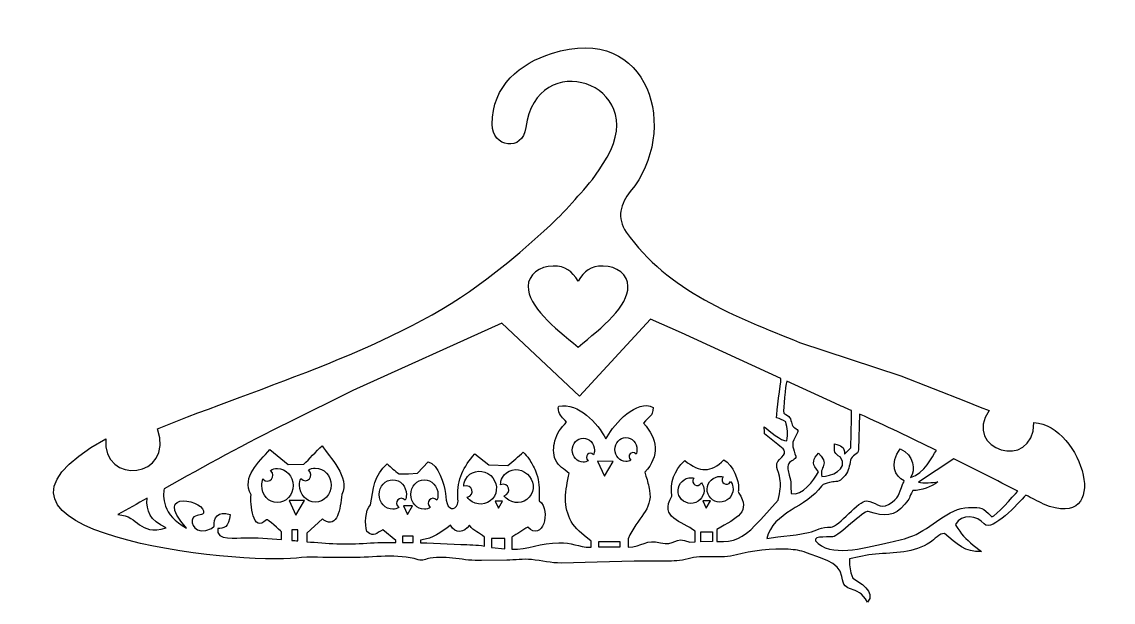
# Model space of a CAD drawing. Header units: millimetres. Extents: x -1234 to 1259, y 230 to 2117.
# Drawn here: x 291 to 767.4, y 567.2 to 820.4 of the extents above; entities that cross this region are included whole.
import ezdxf

# ---------------------------------------------------------------- set-up
doc = ezdxf.new("R2010")
doc.units = ezdxf.units.MM
doc.header["$MEASUREMENT"] = 0
doc.layers.add('layer 1', color=7, linetype='Continuous')

msp = doc.modelspace()

# ---------------------------------------------------------------- linework, layer by layer
at = {"layer": 'layer 1', "color": 242}
for points, knots in [([(410.8039, 586.4816), (416.9345, 587.2327), (423.1542, 586.6362), (429.3305, 586.6868), (429.3305, 586.6868), (429.3305, 586.6868), (434.9754, 586.6868), (434.9754, 586.6868), (434.9754, 586.6868), (444.5976, 586.6868), (454.7444, 588.5486), (464.0425, 585.777), (464.0425, 585.777), (465.8873, 585.2283), (467.3172, 585.9843), (469.1925, 586.4558), (469.1925, 586.4558), (476.6313, 587.6858), (484.1836, 585.1561), (491.5881, 585.3878), (491.5881, 585.3878), (491.5881, 585.3878), (502.6646, 585.5516), (502.6646, 585.5516), (502.6646, 585.5516), (506.2757, 585.634), (509.9102, 586.2061), (513.5019, 585.7978), (513.5019, 585.7978), (517.8322, 585.3065), (522.1371, 584.2293), (526.4915, 584.3209), (526.4915, 584.3209), (526.4915, 584.3209), (542.1926, 584.6492), (542.1926, 584.6492), (542.1926, 584.6492), (542.1926, 584.6492), (558.2196, 585.172), (558.2196, 585.172), (558.2196, 585.172), (558.2196, 585.172), (565.0651, 585.1416), (565.0651, 585.1416), (565.0651, 585.1416), (565.0651, 585.1416), (571.998, 585.1416), (571.998, 585.1416), (571.998, 585.1416), (575.5621, 585.136), (578.3398, 585.2382), (581.7953, 586.0734), (581.7953, 586.0734), (587.899, 588.2511), (596.1755, 585.9365), (602.985, 587.8754), (602.985, 587.8754), (608.7466, 589.5392), (619.2461, 590.7027), (625.5518, 590.3128), (625.5518, 590.3128), (628.5595, 590.0903), (630.6583, 589.8282), (633.4784, 588.7754), (633.4784, 588.7754), (638.6659, 586.6178), (647.9368, 585.1519), (648.9779, 578.4372), (648.9779, 578.4372), (649.5602, 570.2516), (655.6547, 575.564), (660.1393, 567.2479), (660.1393, 567.2479), (664.2082, 571.684), (656.1496, 576.1764), (653.7544, 577.6795), (653.7544, 577.6795), (653.7544, 577.6795), (652.8795, 580.0535), (652.8795, 580.0535), (652.8795, 580.0535), (652.8795, 580.0535), (652.3227, 583.4931), (652.3227, 583.4931), (652.3227, 583.4931), (652.3227, 583.4931), (652.2428, 586.1541), (652.2428, 586.1541), (652.2428, 586.1541), (656.0336, 586.8506), (659.7732, 587.9639), (663.6136, 588.2426), (663.6136, 588.2426), (671.8285, 588.8426), (680.532, 588.5578), (687.5866, 593.4015), (687.5866, 593.4015), (689.1863, 594.501), (691.6993, 597.4778), (693.6896, 597.1248), (693.6896, 597.1248), (699.3288, 592.845), (702.4836, 588.7613), (709.8895, 589.3499), (709.8895, 589.3499), (709.8895, 589.3499), (706.3222, 592.1326), (706.3222, 592.1326), (706.3222, 592.1326), (702.9976, 594.7925), (700.8931, 597.0399), (698.7582, 600.6906), (698.7582, 600.6906), (698.7582, 600.6906), (698.559, 601.0592), (698.559, 601.0592), (698.559, 601.0592), (701.1712, 606.0844), (708.1352, 605.1214), (711.0827, 601.3469), (711.0827, 601.3469), (714.6256, 597.6971), (725.9617, 610.4239), (729.2697, 613.8921), (729.2697, 613.8921), (731.8171, 612.6016), (734.3635, 611.3111), (736.9109, 610.0238), (736.9109, 610.0238), (767.3767, 597.6147), (754.1777, 644.3799), (732.7503, 645.6375), (732.7503, 645.6375), (732.6438, 623.7556), (701.261, 633.9996), (713.2074, 650.8491), (713.2074, 650.8491), (713.2074, 650.8491), (709.298, 652.2393), (709.298, 652.2393), (709.298, 652.2393), (709.298, 652.2393), (702.9566, 654.8458), (702.9566, 654.8458), (702.9566, 654.8458), (702.9566, 654.8458), (674.6355, 665.9895), (674.6355, 665.9895), (674.6355, 665.9895), (674.6355, 665.9895), (630.4287, 680.5561), (630.4287, 680.5561), (630.4287, 680.5561), (602.4027, 691.8951), (573.0434, 702.7307), (554.8285, 728.6486), (554.8285, 728.6486), (550.5413, 734.7502), (552.2736, 741.1889), (556.5987, 746.3962), (556.5987, 746.3962), (578.2532, 772.4649), (565.5338, 820.3759), (522.1371, 806.5982), (522.1371, 806.5982), (508.8221, 802.3722), (496.2308, 792.5693), (496.2308, 775.7541), (496.2308, 775.7541), (496.2308, 765.4588), (509.664, 763.5803), (510.9973, 774.2772), (510.9973, 774.2772), (515.3949, 809.5556), (565.133, 793.9478), (546.5226, 761.3354), (546.5226, 761.3354), (546.5226, 761.3354), (542.9606, 755.7768), (542.9606, 755.7768), (542.9606, 755.7768), (542.9606, 755.7768), (540.0948, 751.6071), (540.0948, 751.6071), (540.0948, 751.6071), (533.2472, 743.6447), (526.7805, 736.0807), (518.8143, 729.1099), (518.8143, 729.1099), (518.8143, 729.1099), (508.3905, 719.816), (508.3905, 719.816), (508.3905, 719.816), (508.3905, 719.816), (503.0923, 715.3859), (503.0923, 715.3859), (503.0923, 715.3859), (503.0923, 715.3859), (493.8858, 708.2641), (493.8858, 708.2641), (493.8858, 708.2641), (454.9803, 678.1743), (395.5909, 661.4536), (350.2192, 642.8591), (350.2192, 642.8591), (357.6888, 620.9704), (325.9501, 618.018), (327.6354, 638.5153), (327.6354, 638.5153), (251.7992, 596.5535), (387.3056, 583.6109), (410.8039, 586.4816)], [0, 0, 0, 0, 0.01851852, 0.01851852, 0.01851852, 0.01851852, 0.03703704, 0.03703704, 0.03703704, 0.03703704, 0.05555556, 0.05555556, 0.05555556, 0.05555556, 0.07407407, 0.07407407, 0.07407407, 0.07407407, 0.09259259, 0.09259259, 0.09259259, 0.09259259, 0.11111111, 0.11111111, 0.11111111, 0.11111111, 0.12962963, 0.12962963, 0.12962963, 0.12962963, 0.14814815, 0.14814815, 0.14814815, 0.14814815, 0.16666667, 0.16666667, 0.16666667, 0.16666667, 0.18518519, 0.18518519, 0.18518519, 0.18518519, 0.2037037, 0.2037037, 0.2037037, 0.2037037, 0.22222222, 0.22222222, 0.22222222, 0.22222222, 0.24074074, 0.24074074, 0.24074074, 0.24074074, 0.25925926, 0.25925926, 0.25925926, 0.25925926, 0.27777778, 0.27777778, 0.27777778, 0.27777778, 0.2962963, 0.2962963, 0.2962963, 0.2962963, 0.31481481, 0.31481481, 0.31481481, 0.31481481, 0.33333333, 0.33333333, 0.33333333, 0.33333333, 0.35185185, 0.35185185, 0.35185185, 0.35185185, 0.37037037, 0.37037037, 0.37037037, 0.37037037, 0.38888889, 0.38888889, 0.38888889, 0.38888889, 0.40740741, 0.40740741, 0.40740741, 0.40740741, 0.42592593, 0.42592593, 0.42592593, 0.42592593, 0.44444444, 0.44444444, 0.44444444, 0.44444444, 0.46296296, 0.46296296, 0.46296296, 0.46296296, 0.48148148, 0.48148148, 0.48148148, 0.48148148, 0.5, 0.5, 0.5, 0.5, 0.51851852, 0.51851852, 0.51851852, 0.51851852, 0.53703704, 0.53703704, 0.53703704, 0.53703704, 0.55555556, 0.55555556, 0.55555556, 0.55555556, 0.57407407, 0.57407407, 0.57407407, 0.57407407, 0.59259259, 0.59259259, 0.59259259, 0.59259259, 0.61111111, 0.61111111, 0.61111111, 0.61111111, 0.62962963, 0.62962963, 0.62962963, 0.62962963, 0.64814815, 0.64814815, 0.64814815, 0.64814815, 0.66666667, 0.66666667, 0.66666667, 0.66666667, 0.68518519, 0.68518519, 0.68518519, 0.68518519, 0.7037037, 0.7037037, 0.7037037, 0.7037037, 0.72222222, 0.72222222, 0.72222222, 0.72222222, 0.74074074, 0.74074074, 0.74074074, 0.74074074, 0.75925926, 0.75925926, 0.75925926, 0.75925926, 0.77777778, 0.77777778, 0.77777778, 0.77777778, 0.7962963, 0.7962963, 0.7962963, 0.7962963, 0.81481481, 0.81481481, 0.81481481, 0.81481481, 0.83333333, 0.83333333, 0.83333333, 0.83333333, 0.85185185, 0.85185185, 0.85185185, 0.85185185, 0.87037037, 0.87037037, 0.87037037, 0.87037037, 0.88888889, 0.88888889, 0.88888889, 0.88888889, 0.90740741, 0.90740741, 0.90740741, 0.90740741, 0.92592593, 0.92592593, 0.92592593, 0.92592593, 0.94444444, 0.94444444, 0.94444444, 0.94444444, 0.96296296, 0.96296296, 0.96296296, 0.96296296, 1, 1, 1, 1]), ([(533.7835, 707.2439), (536.5099, 711.6591), (539.2345, 713.8669), (544.682, 713.8669), (544.682, 713.8669), (550.6976, 713.8669), (555.5798, 709.9116), (555.5798, 705.0354), (555.5798, 705.0354), (555.5798, 696.2035), (544.682, 687.3716), (533.7835, 678.5401), (533.7835, 678.5401), (522.8864, 687.3716), (511.9896, 696.2035), (511.9896, 705.0354), (511.9896, 705.0354), (511.9896, 709.9116), (516.8718, 713.8669), (522.8864, 713.8669), (522.8864, 713.8669), (528.3356, 713.8669), (531.0588, 711.6591), (533.7835, 707.2439)], [0, 0, 0, 0, 0.14285714, 0.14285714, 0.14285714, 0.14285714, 0.28571429, 0.28571429, 0.28571429, 0.28571429, 0.42857143, 0.42857143, 0.42857143, 0.42857143, 0.57142857, 0.57142857, 0.57142857, 0.57142857, 0.71428571, 0.71428571, 0.71428571, 0.71428571, 1, 1, 1, 1]), ([(414.0443, 627.4127), (414.0443, 627.4127), (407.1602, 627.3303), (407.1602, 627.3303), (407.1602, 627.3303), (407.1602, 627.3303), (399.2205, 633.8971), (399.2205, 633.8971), (399.2205, 633.8971), (394.4175, 627.9674), (386.8341, 622.3105), (391.013, 614.0322), (391.013, 614.0322), (390.7013, 610.6163), (391.7438, 596.7335), (397.7075, 603.1991), (397.7075, 603.1991), (398.5048, 603.5278), (403.5434, 598.6597), (404.3096, 597.9434), (404.3096, 597.9434), (404.3096, 597.9434), (404.3096, 594.5936), (404.3096, 594.5936), (404.3096, 594.5936), (398.9106, 595.0397), (393.4889, 595.3825), (388.023, 595.3733), (388.023, 595.3733), (385.0009, 595.3135), (375.5223, 593.8373), (376.5129, 599.3421), (376.5129, 599.3421), (378.8392, 599.2781), (381.5687, 599.8009), (381.9232, 605.5038), (381.9232, 605.5038), (376.4471, 607.3077), (374.5679, 603.7503), (374.8877, 600.3779), (374.8877, 600.3779), (374.8877, 600.3779), (373.7889, 599.3396), (373.7889, 599.3396), (373.7889, 599.3396), (366.5298, 596.0897), (364.338, 601.9677), (365.5698, 603.8302), (365.5698, 603.8302), (366.7998, 605.6928), (369.6931, 604.894), (370.2004, 606.0288), (370.2004, 606.0288), (372.5547, 611.2984), (346.8146, 617.2719), (362.8625, 599.5632), (362.8625, 599.5632), (352.0792, 605.1678), (352.6017, 613.6618), (353.0312, 616.7165), (353.0312, 616.7165), (370.8754, 626.6702), (388.7514, 636.4908), (407.1149, 645.5392), (407.1149, 645.5392), (407.1149, 645.5392), (435.5156, 659.5356), (435.5156, 659.5356), (435.5156, 659.5356), (435.5156, 659.5356), (500.4685, 688.9334), (500.4685, 688.9334), (500.4685, 688.9334), (500.4685, 688.9334), (534.3622, 657.1031), (534.3622, 657.1031), (534.3622, 657.1031), (534.3622, 657.1031), (565.4581, 690.6315), (565.4581, 690.6315), (565.4581, 690.6315), (565.4581, 690.6315), (579.0077, 684.7259), (579.0077, 684.7259), (579.0077, 684.7259), (579.0077, 684.7259), (622.3641, 664.7924), (622.3641, 664.7924), (622.3641, 664.7924), (622.3641, 664.7924), (622.3616, 664.7949), (622.3616, 664.7949), (622.3616, 664.7949), (622.2071, 662.1905), (620.3771, 650.3895), (620.4772, 647.6967), (620.4772, 647.6967), (621.9693, 647.1944), (623.0883, 646.702), (624.4361, 645.8813), (624.4361, 645.8813), (625.0997, 643.1549), (625.497, 640.4815), (624.9695, 637.6653), (624.9695, 637.6653), (622.2163, 637.372), (617.3885, 642.0678), (615.0322, 643.7262), (615.0322, 643.7262), (615.0976, 642.7162), (615.1638, 641.7062), (615.2303, 640.6948), (615.2303, 640.6948), (615.2303, 640.6948), (620.9562, 636.0277), (620.9562, 636.0277), (620.9562, 636.0277), (623.4194, 634.0743), (625.209, 633.0671), (622.7437, 630.4582), (622.7437, 630.4582), (619.3077, 627.4725), (620.5695, 626.7154), (621.6474, 622.2415), (621.6474, 622.2415), (622.4197, 619.0916), (622.3188, 617.7357), (621.7263, 614.5264), (621.7263, 614.5264), (621.7263, 614.5264), (621.1939, 611.7462), (621.1939, 611.7462), (621.1939, 611.7462), (621.1939, 611.7462), (617.4172, 607.4874), (617.4172, 607.4874), (617.4172, 607.4874), (617.4172, 607.4874), (613.4979, 603.3017), (613.4979, 603.3017), (613.4979, 603.3017), (613.4979, 603.3017), (611.0153, 600.6503), (611.0153, 600.6503), (611.0153, 600.6503), (605.9332, 595.4823), (601.6634, 593.2805), (594.711, 593.6778), (594.711, 593.6778), (594.711, 593.6778), (594.3816, 593.6728), (594.3816, 593.6728), (594.3816, 593.6728), (594.3816, 593.6728), (594.3816, 598.9707), (594.3816, 598.9707), (594.3816, 598.9707), (603.51, 604.0471), (609.1998, 606.8566), (604.0335, 614.854), (604.0335, 614.854), (603.4774, 615.7186), (603.8411, 614.8681), (603.8754, 617.3165), (603.8754, 617.3165), (603.9083, 619.7655), (601.6786, 627.2549), (597.419, 629.3007), (597.419, 629.3007), (591.6991, 623.659), (587.1689, 623.7177), (580.3654, 628.9713), (580.3654, 628.9713), (575.5023, 624.3612), (574.0021, 619.7931), (574.7195, 613.4248), (574.7195, 613.4248), (569.0081, 603.8656), (579.1581, 602.7304), (584.9349, 598.1928), (584.9349, 598.1928), (584.9349, 598.1928), (584.9349, 593.4963), (584.9349, 593.4963), (584.9349, 593.4963), (584.9349, 593.4963), (582.5103, 593.4432), (582.5103, 593.4432), (582.5103, 593.4432), (575.7503, 596.4049), (576.0921, 591.3554), (569.7658, 593.1853), (569.7658, 593.1853), (563.6586, 594.9523), (561.7741, 591.2832), (555.5897, 591.2177), (555.5897, 591.2177), (555.5897, 591.2177), (555.6209, 594.8784), (555.6209, 594.8784), (555.6209, 594.8784), (559.5914, 604.2898), (566.5328, 607.3253), (564.9837, 616.0033), (564.9837, 616.0033), (564.5433, 618.1365), (564.0686, 620.1504), (563.4286, 622.228), (563.4286, 622.228), (563.4286, 622.228), (562.9917, 623.8833), (562.9917, 623.8833), (562.9917, 623.8833), (569.4531, 631.0911), (568.5029, 638.4541), (562.3539, 645.3888), (562.3539, 645.3888), (564.7602, 648.3873), (566.4051, 647.9193), (566.5799, 652.2008), (566.5799, 652.2008), (559.5957, 656.0068), (549.5363, 645.0022), (546.495, 639.3969), (546.495, 639.3969), (546.495, 639.3969), (545.9725, 638.4945), (545.9725, 638.4945), (545.9725, 638.4945), (542.0893, 645.3535), (534.1673, 654.3265), (525.3768, 652.7756), (525.3768, 652.7756), (525.0231, 652.5284), (525.2229, 651.1784), (525.2229, 651.1784), (525.2229, 651.1784), (525.6329, 648.5546), (526.9967, 647.6143), (528.7608, 645.7737), (528.7608, 645.7737), (526.2361, 643.1029), (524.5207, 640.9545), (523.6721, 637.6653), (523.6721, 637.6653), (522.9645, 635.0457), (522.8386, 631.8824), (523.9031, 629.346), (523.9031, 629.346), (525.3842, 626.2481), (527.5839, 625.6425), (529.8387, 623.3908), (529.8387, 623.3908), (529.5002, 621.8778), (529.0902, 619.5943), (528.8836, 618.0558), (528.8836, 618.0558), (527.4484, 610.6591), (528.6459, 603.2992), (534.2228, 598.1921), (534.2228, 598.1921), (534.2228, 598.1921), (536.4533, 596.3048), (536.4533, 596.3048), (536.4533, 596.3048), (536.4533, 596.3048), (539.4553, 593.8936), (539.4553, 593.8936), (539.4553, 593.8936), (539.4553, 593.8936), (539.4308, 591.1926), (539.4308, 591.1926), (539.4308, 591.1926), (539.4308, 591.1926), (539.1754, 591.1909), (539.1754, 591.1909), (539.1754, 591.1909), (533.9749, 591.1909), (530.963, 593.4602), (525.3768, 593.1853), (525.3768, 593.1853), (517.6776, 593.0905), (511.5527, 590.1674), (504.8094, 590.2902), (504.8094, 590.2902), (504.8094, 590.2902), (504.8094, 595.5976), (504.8094, 595.5976), (504.8094, 595.5976), (507.1545, 597.0721), (509.5002, 598.5447), (511.8453, 600.0192), (511.8453, 600.0192), (518.1319, 593.1889), (522.3497, 607.0413), (516.8693, 611.431), (516.8693, 611.431), (516.8693, 612.4569), (516.8693, 613.4835), (516.8693, 614.5094), (516.8693, 614.5094), (516.8693, 618.1156), (516.5389, 621.108), (515.1964, 624.525), (515.1964, 624.525), (514.3598, 626.4063), (513.5617, 627.9228), (512.4063, 629.6131), (512.4063, 629.6131), (511.604, 630.7171), (510.7578, 631.7108), (509.8557, 632.7311), (509.8557, 632.7311), (507.6578, 630.6733), (505.5555, 628.7704), (503.162, 626.9054), (503.162, 626.9054), (503.162, 626.9054), (494.7938, 627.1506), (494.7938, 627.1506), (494.7938, 627.1506), (494.7938, 627.1506), (488.6583, 631.9111), (488.6583, 631.9111), (488.6583, 631.9111), (483.7864, 626.2524), (480.9245, 620.8678), (481.3263, 613.1149), (481.3263, 613.1149), (481.3851, 611.9571), (481.4498, 610.7044), (481.1565, 609.9785), (481.1565, 609.9785), (480.0348, 607.2093), (476.8255, 607.2075), (476.2577, 611.7714), (476.2577, 611.7714), (476.2577, 611.7714), (475.9071, 614.5936), (475.9071, 614.5936), (475.9071, 614.5936), (475.4646, 618.6944), (472.8128, 627.228), (468.4156, 628.463), (468.4156, 628.463), (468.4156, 628.463), (463.7114, 623.4563), (463.7114, 623.4563), (463.7114, 623.4563), (463.7114, 623.4563), (459.7291, 623.2111), (459.7291, 623.2111), (459.7291, 623.2111), (459.7291, 623.2111), (455.6645, 623.2111), (455.6645, 623.2111), (455.6645, 623.2111), (453.7906, 624.5812), (452.1358, 625.9927), (450.4207, 627.5733), (450.4207, 627.5733), (444.6591, 622.7541), (444.4752, 616.483), (443.1528, 609.6686), (443.1528, 609.6686), (440.8322, 607.3968), (440.5665, 601.0416), (441.6377, 598.0944), (441.6377, 598.0944), (444.974, 595.0875), (445.575, 597.6483), (448.5717, 598.7524), (448.5717, 598.7524), (448.5717, 598.7524), (454.2739, 594.155), (454.2739, 594.155), (454.2739, 594.155), (454.2739, 594.155), (454.2739, 593.3222), (454.2739, 593.3222), (454.2739, 593.3222), (450.0337, 593.3551), (445.7975, 593.2939), (441.5673, 592.9685), (441.5673, 592.9685), (432.7683, 592.2925), (424.0616, 592.8638), (415.3433, 593.6205), (415.3433, 593.6205), (415.3433, 593.6205), (415.3433, 597.2719), (415.3433, 597.2719), (415.3433, 597.2719), (415.3433, 597.2719), (422.1754, 603.5571), (422.1754, 603.5571), (422.1754, 603.5571), (422.1754, 603.5571), (422.8493, 603.0244), (422.8493, 603.0244), (422.8493, 603.0244), (428.716, 599.2926), (430.0461, 607.8369), (430.6199, 614.2247), (430.6199, 614.2247), (434.5325, 621.834), (425.0235, 630.5473), (422.0933, 635.4557), (422.0933, 635.4557), (419.4023, 633.1124), (416.3441, 629.4174), (414.0443, 627.4127)], [0, 0, 0, 0, 0.00961538, 0.00961538, 0.00961538, 0.00961538, 0.01923077, 0.01923077, 0.01923077, 0.01923077, 0.02884615, 0.02884615, 0.02884615, 0.02884615, 0.03846154, 0.03846154, 0.03846154, 0.03846154, 0.04807692, 0.04807692, 0.04807692, 0.04807692, 0.05769231, 0.05769231, 0.05769231, 0.05769231, 0.06730769, 0.06730769, 0.06730769, 0.06730769, 0.07692308, 0.07692308, 0.07692308, 0.07692308, 0.08653846, 0.08653846, 0.08653846, 0.08653846, 0.09615385, 0.09615385, 0.09615385, 0.09615385, 0.10576923, 0.10576923, 0.10576923, 0.10576923, 0.11538462, 0.11538462, 0.11538462, 0.11538462, 0.125, 0.125, 0.125, 0.125, 0.13461538, 0.13461538, 0.13461538, 0.13461538, 0.14423077, 0.14423077, 0.14423077, 0.14423077, 0.15384615, 0.15384615, 0.15384615, 0.15384615, 0.16346154, 0.16346154, 0.16346154, 0.16346154, 0.17307692, 0.17307692, 0.17307692, 0.17307692, 0.18269231, 0.18269231, 0.18269231, 0.18269231, 0.19230769, 0.19230769, 0.19230769, 0.19230769, 0.20192308, 0.20192308, 0.20192308, 0.20192308, 0.21153846, 0.21153846, 0.21153846, 0.21153846, 0.22115385, 0.22115385, 0.22115385, 0.22115385, 0.23076923, 0.23076923, 0.23076923, 0.23076923, 0.24038462, 0.24038462, 0.24038462, 0.24038462, 0.25, 0.25, 0.25, 0.25, 0.25961538, 0.25961538, 0.25961538, 0.25961538, 0.26923077, 0.26923077, 0.26923077, 0.26923077, 0.27884615, 0.27884615, 0.27884615, 0.27884615, 0.28846154, 0.28846154, 0.28846154, 0.28846154, 0.29807692, 0.29807692, 0.29807692, 0.29807692, 0.30769231, 0.30769231, 0.30769231, 0.30769231, 0.31730769, 0.31730769, 0.31730769, 0.31730769, 0.32692308, 0.32692308, 0.32692308, 0.32692308, 0.33653846, 0.33653846, 0.33653846, 0.33653846, 0.34615385, 0.34615385, 0.34615385, 0.34615385, 0.35576923, 0.35576923, 0.35576923, 0.35576923, 0.36538462, 0.36538462, 0.36538462, 0.36538462, 0.375, 0.375, 0.375, 0.375, 0.38461538, 0.38461538, 0.38461538, 0.38461538, 0.39423077, 0.39423077, 0.39423077, 0.39423077, 0.40384615, 0.40384615, 0.40384615, 0.40384615, 0.41346154, 0.41346154, 0.41346154, 0.41346154, 0.42307692, 0.42307692, 0.42307692, 0.42307692, 0.43269231, 0.43269231, 0.43269231, 0.43269231, 0.44230769, 0.44230769, 0.44230769, 0.44230769, 0.45192308, 0.45192308, 0.45192308, 0.45192308, 0.46153846, 0.46153846, 0.46153846, 0.46153846, 0.47115385, 0.47115385, 0.47115385, 0.47115385, 0.48076923, 0.48076923, 0.48076923, 0.48076923, 0.49038462, 0.49038462, 0.49038462, 0.49038462, 0.5, 0.5, 0.5, 0.5, 0.50961538, 0.50961538, 0.50961538, 0.50961538, 0.51923077, 0.51923077, 0.51923077, 0.51923077, 0.52884615, 0.52884615, 0.52884615, 0.52884615, 0.53846154, 0.53846154, 0.53846154, 0.53846154, 0.54807692, 0.54807692, 0.54807692, 0.54807692, 0.55769231, 0.55769231, 0.55769231, 0.55769231, 0.56730769, 0.56730769, 0.56730769, 0.56730769, 0.57692308, 0.57692308, 0.57692308, 0.57692308, 0.58653846, 0.58653846, 0.58653846, 0.58653846, 0.59615385, 0.59615385, 0.59615385, 0.59615385, 0.60576923, 0.60576923, 0.60576923, 0.60576923, 0.61538462, 0.61538462, 0.61538462, 0.61538462, 0.625, 0.625, 0.625, 0.625, 0.63461538, 0.63461538, 0.63461538, 0.63461538, 0.64423077, 0.64423077, 0.64423077, 0.64423077, 0.65384615, 0.65384615, 0.65384615, 0.65384615, 0.66346154, 0.66346154, 0.66346154, 0.66346154, 0.67307692, 0.67307692, 0.67307692, 0.67307692, 0.68269231, 0.68269231, 0.68269231, 0.68269231, 0.69230769, 0.69230769, 0.69230769, 0.69230769, 0.70192308, 0.70192308, 0.70192308, 0.70192308, 0.71153846, 0.71153846, 0.71153846, 0.71153846, 0.72115385, 0.72115385, 0.72115385, 0.72115385, 0.73076923, 0.73076923, 0.73076923, 0.73076923, 0.74038462, 0.74038462, 0.74038462, 0.74038462, 0.75, 0.75, 0.75, 0.75, 0.75961538, 0.75961538, 0.75961538, 0.75961538, 0.76923077, 0.76923077, 0.76923077, 0.76923077, 0.77884615, 0.77884615, 0.77884615, 0.77884615, 0.78846154, 0.78846154, 0.78846154, 0.78846154, 0.79807692, 0.79807692, 0.79807692, 0.79807692, 0.80769231, 0.80769231, 0.80769231, 0.80769231, 0.81730769, 0.81730769, 0.81730769, 0.81730769, 0.82692308, 0.82692308, 0.82692308, 0.82692308, 0.83653846, 0.83653846, 0.83653846, 0.83653846, 0.84615385, 0.84615385, 0.84615385, 0.84615385, 0.85576923, 0.85576923, 0.85576923, 0.85576923, 0.86538462, 0.86538462, 0.86538462, 0.86538462, 0.875, 0.875, 0.875, 0.875, 0.88461538, 0.88461538, 0.88461538, 0.88461538, 0.89423077, 0.89423077, 0.89423077, 0.89423077, 0.90384615, 0.90384615, 0.90384615, 0.90384615, 0.91346154, 0.91346154, 0.91346154, 0.91346154, 0.92307692, 0.92307692, 0.92307692, 0.92307692, 0.93269231, 0.93269231, 0.93269231, 0.93269231, 0.94230769, 0.94230769, 0.94230769, 0.94230769, 0.95192308, 0.95192308, 0.95192308, 0.95192308, 0.96153846, 0.96153846, 0.96153846, 0.96153846, 0.97115385, 0.97115385, 0.97115385, 0.97115385, 0.98076923, 0.98076923, 0.98076923, 0.98076923, 1, 1, 1, 1]), ([(653.1746, 650.8045), (653.1746, 650.8045), (653.1024, 647.4212), (653.1024, 647.4212), (653.1024, 647.4212), (653.1024, 647.4212), (652.7999, 634.5122), (652.7999, 634.5122), (652.7999, 634.5122), (652.7999, 634.5122), (651.5674, 633.2023), (651.5674, 633.2023), (651.5674, 633.2023), (651.5674, 633.2023), (650.0955, 631.7699), (650.0955, 631.7699), (650.0955, 631.7699), (650.1499, 635.1455), (648.4519, 635.6397), (645.7626, 636.2729), (645.7626, 636.2729), (645.6441, 632.7619), (645.5048, 632.2394), (648.3076, 630.4582), (648.3076, 630.4582), (652.0687, 625.0627), (643.9808, 621.9231), (640.1577, 622.1053), (640.1577, 622.1053), (639.9621, 622.99), (640.0201, 623.573), (640.1174, 624.4804), (640.1174, 624.4804), (640.5384, 626.4374), (641.618, 627.3186), (640.9123, 629.3534), (640.9123, 629.3534), (640.9123, 629.3534), (639.9596, 630.8682), (639.9596, 630.8682), (639.9596, 630.8682), (639.9596, 630.8682), (638.7657, 632.2606), (638.7657, 632.2606), (638.7657, 632.2606), (636.4712, 629.7609), (635.7, 627.8984), (637.8374, 625.3107), (637.8374, 625.3107), (637.8374, 625.3107), (638.7473, 624.1083), (638.7473, 624.1083), (638.7473, 624.1083), (636.635, 620.3588), (631.8119, 613.4039), (626.7482, 614.6088), (626.7482, 614.6088), (626.7068, 617.4771), (626.8607, 619.8632), (625.9509, 622.5691), (625.9509, 622.5691), (625.5097, 624.6729), (624.8974, 625.7599), (625.8044, 627.6748), (625.8044, 627.6748), (626.4355, 629.0007), (629.1778, 629.4475), (628.788, 630.8682), (628.788, 630.8682), (627.9245, 634.0096), (626.5222, 636.0479), (628.5007, 639.2321), (628.5007, 639.2321), (628.5007, 639.2321), (629.6165, 641.2014), (629.6165, 641.2014), (629.6165, 641.2014), (630.4743, 642.7187), (627.7992, 642.9699), (627.3043, 644.6495), (627.3043, 644.6495), (626.3793, 647.7916), (626.4012, 648.0696), (623.5789, 649.7443), (623.5789, 649.7443), (623.2135, 651.5035), (624.3646, 661.5283), (624.8719, 663.6395), (624.8719, 663.6395), (624.8719, 663.6395), (645.8904, 653.977), (645.8904, 653.977), (645.8904, 653.977), (648.3242, 652.9316), (650.7524, 651.8757), (653.1746, 650.8045)], [0, 0, 0, 0, 0.04, 0.04, 0.04, 0.04, 0.08, 0.08, 0.08, 0.08, 0.12, 0.12, 0.12, 0.12, 0.16, 0.16, 0.16, 0.16, 0.2, 0.2, 0.2, 0.2, 0.24, 0.24, 0.24, 0.24, 0.28, 0.28, 0.28, 0.28, 0.32, 0.32, 0.32, 0.32, 0.36, 0.36, 0.36, 0.36, 0.4, 0.4, 0.4, 0.4, 0.44, 0.44, 0.44, 0.44, 0.48, 0.48, 0.48, 0.48, 0.52, 0.52, 0.52, 0.52, 0.56, 0.56, 0.56, 0.56, 0.6, 0.6, 0.6, 0.6, 0.64, 0.64, 0.64, 0.64, 0.68, 0.68, 0.68, 0.68, 0.72, 0.72, 0.72, 0.72, 0.76, 0.76, 0.76, 0.76, 0.8, 0.8, 0.8, 0.8, 0.84, 0.84, 0.84, 0.84, 0.88, 0.88, 0.88, 0.88, 0.92, 0.92, 0.92, 0.92, 1, 1, 1, 1]), ([(690.2348, 633.4595), (688.1236, 630.6011), (685.209, 623.4262), (678.8994, 621.5729), (678.8994, 621.5729), (681.3081, 624.7889), (680.383, 631.5495), (674.4558, 634.1426), (674.4558, 634.1426), (669.6157, 627.7647), (672.0489, 621.8064), (676.1882, 620.1763), (676.1882, 620.1763), (676.0293, 619.8211), (675.8705, 619.4656), (675.711, 619.1093), (675.711, 619.1093), (675.711, 619.1093), (675.6162, 618.9413), (675.6162, 618.9413), (675.6162, 618.9413), (673.5131, 613.8617), (674.1222, 612.8517), (669.3586, 609.8703), (669.3586, 609.8703), (665.4241, 607.7194), (663.6277, 611.1144), (659.7169, 611.431), (659.7169, 611.431), (656.3159, 611.7066), (647.6453, 600.1883), (644.2008, 599.9983), (644.2008, 599.9983), (639.6731, 600.2219), (638.1753, 598.3297), (634.3179, 597.6179), (634.3179, 597.6179), (634.3179, 597.6179), (628.9787, 596.6327), (628.9787, 596.6327), (628.9787, 596.6327), (628.9787, 596.6327), (620.93, 595.8109), (620.93, 595.8109), (620.93, 595.8109), (620.93, 595.8109), (616.1479, 594.9909), (616.1479, 594.9909), (616.1479, 594.9909), (619.0017, 606.7572), (633.6391, 608.5175), (640.1174, 617.8482), (640.1174, 617.8482), (640.8872, 618.9565), (642.2297, 618.9944), (643.4958, 619.4033), (643.4958, 619.4033), (645.3643, 620.0057), (647.4925, 619.3966), (648.8241, 620.8781), (648.8241, 620.8781), (648.8241, 620.8781), (650.3349, 622.5567), (650.3349, 622.5567), (650.3349, 622.5567), (652.0351, 624.7033), (652.1939, 626.5205), (652.72, 629.2299), (652.72, 629.2299), (653.0988, 631.3723), (656.2024, 631.5011), (656.2586, 633.7754), (656.2586, 633.7754), (656.2586, 633.7754), (656.641, 649.2635), (656.641, 649.2635), (656.641, 649.2635), (667.9386, 644.2091), (679.118, 638.9002), (690.2348, 633.4595)], [0, 0, 0, 0, 0.04761905, 0.04761905, 0.04761905, 0.04761905, 0.0952381, 0.0952381, 0.0952381, 0.0952381, 0.14285714, 0.14285714, 0.14285714, 0.14285714, 0.19047619, 0.19047619, 0.19047619, 0.19047619, 0.23809524, 0.23809524, 0.23809524, 0.23809524, 0.28571429, 0.28571429, 0.28571429, 0.28571429, 0.33333333, 0.33333333, 0.33333333, 0.33333333, 0.38095238, 0.38095238, 0.38095238, 0.38095238, 0.42857143, 0.42857143, 0.42857143, 0.42857143, 0.47619048, 0.47619048, 0.47619048, 0.47619048, 0.52380952, 0.52380952, 0.52380952, 0.52380952, 0.57142857, 0.57142857, 0.57142857, 0.57142857, 0.61904762, 0.61904762, 0.61904762, 0.61904762, 0.66666667, 0.66666667, 0.66666667, 0.66666667, 0.71428571, 0.71428571, 0.71428571, 0.71428571, 0.76190476, 0.76190476, 0.76190476, 0.76190476, 0.80952381, 0.80952381, 0.80952381, 0.80952381, 0.85714286, 0.85714286, 0.85714286, 0.85714286, 0.9047619, 0.9047619, 0.9047619, 0.9047619, 1, 1, 1, 1]), ([(540.5208, 631.5598), (540.7726, 632.1201), (540.9173, 632.8284), (540.9173, 633.5744), (540.9173, 633.5744), (540.9173, 636.4629), (538.747, 638.8054), (536.0712, 638.8054), (536.0712, 638.8054), (533.3961, 638.8054), (531.2276, 636.4629), (531.2276, 633.5744), (531.2276, 633.5744), (531.2276, 630.6835), (533.3961, 628.341), (536.0712, 628.341), (536.0712, 628.341), (536.8559, 628.341), (537.6118, 628.5284), (538.1959, 628.9484), (538.1959, 628.9484), (536.1738, 630.6432), (538.6632, 633.5334), (540.5208, 631.5598)], [0, 0, 0, 0, 0.14285714, 0.14285714, 0.14285714, 0.14285714, 0.28571429, 0.28571429, 0.28571429, 0.28571429, 0.42857143, 0.42857143, 0.42857143, 0.42857143, 0.57142857, 0.57142857, 0.57142857, 0.57142857, 0.71428571, 0.71428571, 0.71428571, 0.71428571, 1, 1, 1, 1]), ([(559.1117, 631.8134), (559.3636, 632.3748), (559.5065, 633.0845), (559.5065, 633.8281), (559.5065, 633.8281), (559.5065, 636.7176), (557.338, 639.0615), (554.6622, 639.0615), (554.6622, 639.0615), (551.9871, 639.0615), (549.8171, 636.7176), (549.8171, 633.8281), (549.8171, 633.8281), (549.8171, 630.9397), (551.9871, 628.5957), (554.6622, 628.5957), (554.6622, 628.5957), (555.4468, 628.5957), (556.2021, 628.7832), (556.7869, 629.2048), (556.7869, 629.2048), (554.7648, 630.8961), (557.2542, 633.787), (559.1117, 631.8134)], [0, 0, 0, 0, 0.14285714, 0.14285714, 0.14285714, 0.14285714, 0.28571429, 0.28571429, 0.28571429, 0.28571429, 0.42857143, 0.42857143, 0.42857143, 0.42857143, 0.57142857, 0.57142857, 0.57142857, 0.57142857, 0.71428571, 0.71428571, 0.71428571, 0.71428571, 1, 1, 1, 1]), ([(725.7343, 615.6839), (723.5626, 613.3534), (716.179, 604.8275), (714.3819, 604.4578), (714.3819, 604.4578), (709.9981, 608.6788), (710.5609, 608.6318), (704.205, 608.5536), (704.205, 608.5536), (695.3943, 608.3611), (687.8816, 599.3421), (679.8733, 596.1463), (679.8733, 596.1463), (676.5426, 594.8162), (673.5332, 594.1062), (670.0137, 593.3626), (670.0137, 593.3626), (660.5723, 591.6589), (646.2197, 586.5807), (638.5304, 592.8662), (638.5304, 592.8662), (634.3406, 596.2924), (642.2926, 595.5622), (644.9678, 595.7773), (644.9678, 595.7773), (647.6429, 595.9931), (658.3122, 607.4053), (660.4545, 606.7363), (660.4545, 606.7363), (667.605, 604.4988), (671.8932, 604.5165), (676.4528, 609.9523), (676.4528, 609.9523), (678.8608, 612.7711), (678.0769, 612.6897), (679.9345, 615.9085), (679.9345, 615.9085), (683.9118, 616.0645), (687.8017, 617.4081), (690.8868, 619.7033), (690.8868, 619.7033), (688.4749, 619.4656), (684.6242, 618.8741), (682.3255, 619.6018), (682.3255, 619.6018), (682.3255, 619.6018), (697.7585, 629.75), (697.7585, 629.75), (697.7585, 629.75), (707.1086, 625.114), (716.4227, 620.4016), (725.7343, 615.6839)], [0, 0, 0, 0, 0.07142857, 0.07142857, 0.07142857, 0.07142857, 0.14285714, 0.14285714, 0.14285714, 0.14285714, 0.21428571, 0.21428571, 0.21428571, 0.21428571, 0.28571429, 0.28571429, 0.28571429, 0.28571429, 0.35714286, 0.35714286, 0.35714286, 0.35714286, 0.42857143, 0.42857143, 0.42857143, 0.42857143, 0.5, 0.5, 0.5, 0.5, 0.57142857, 0.57142857, 0.57142857, 0.57142857, 0.64285714, 0.64285714, 0.64285714, 0.64285714, 0.71428571, 0.71428571, 0.71428571, 0.71428571, 0.78571429, 0.78571429, 0.78571429, 0.78571429, 0.85714286, 0.85714286, 0.85714286, 0.85714286, 1, 1, 1, 1]), ([(396.233, 620.9704), (395.8761, 620.1731), (395.6709, 619.1666), (395.6709, 618.1078), (395.6709, 618.1078), (395.6709, 614.0021), (398.7535, 610.6751), (402.5554, 610.6751), (402.5554, 610.6751), (406.3554, 610.6751), (409.4377, 614.0021), (409.4377, 618.1078), (409.4377, 618.1078), (409.4377, 622.2128), (406.3554, 625.5424), (402.5554, 625.5424), (402.5554, 625.5424), (401.4403, 625.5424), (400.3674, 625.2753), (399.5357, 624.6782), (399.5357, 624.6782), (402.4107, 622.2726), (398.8727, 618.1659), (396.233, 620.9704)], [0, 0, 0, 0, 0.14285714, 0.14285714, 0.14285714, 0.14285714, 0.28571429, 0.28571429, 0.28571429, 0.28571429, 0.42857143, 0.42857143, 0.42857143, 0.42857143, 0.57142857, 0.57142857, 0.57142857, 0.57142857, 0.71428571, 0.71428571, 0.71428571, 0.71428571, 1, 1, 1, 1]), ([(412.7524, 621.1576), (412.3962, 620.3606), (412.1903, 619.3531), (412.1903, 618.2943), (412.1903, 618.2943), (412.1903, 614.191), (415.2736, 610.8615), (419.0744, 610.8615), (419.0744, 610.8615), (422.8762, 610.8615), (425.9578, 614.191), (425.9578, 618.2943), (425.9578, 618.2943), (425.9578, 622.4003), (422.8762, 625.7299), (419.0744, 625.7299), (419.0744, 625.7299), (417.9597, 625.7299), (416.8885, 625.4628), (416.0558, 624.8653), (416.0558, 624.8653), (418.9307, 622.4583), (415.3921, 618.3533), (412.7524, 621.1576)], [0, 0, 0, 0, 0.14285714, 0.14285714, 0.14285714, 0.14285714, 0.28571429, 0.28571429, 0.28571429, 0.28571429, 0.42857143, 0.42857143, 0.42857143, 0.42857143, 0.57142857, 0.57142857, 0.57142857, 0.57142857, 0.71428571, 0.71428571, 0.71428571, 0.71428571, 1, 1, 1, 1]), ([(485.437, 612.9872), (485.9287, 612.2723), (486.6723, 611.5849), (487.562, 611.0564), (487.562, 611.0564), (491.014, 609.0039), (495.3553, 610.0896), (497.2539, 613.4796), (497.2539, 613.4796), (499.1553, 616.8697), (497.8977, 621.2839), (494.4461, 623.3364), (494.4461, 623.3364), (490.9938, 625.3889), (486.6546, 624.3032), (484.7525, 620.9117), (484.7525, 620.9117), (484.1971, 619.9194), (483.8836, 618.8288), (483.971, 617.7888), (483.971, 617.7888), (487.4308, 619.1489), (489.1136, 613.9406), (485.437, 612.9872)], [0, 0, 0, 0, 0.14285714, 0.14285714, 0.14285714, 0.14285714, 0.28571429, 0.28571429, 0.28571429, 0.28571429, 0.42857143, 0.42857143, 0.42857143, 0.42857143, 0.57142857, 0.57142857, 0.57142857, 0.57142857, 0.71428571, 0.71428571, 0.71428571, 0.71428571, 1, 1, 1, 1]), ([(501.4572, 613.6685), (501.9472, 612.9518), (502.6908, 612.2645), (503.5822, 611.736), (503.5822, 611.736), (507.0328, 609.6835), (511.373, 610.7674), (513.2727, 614.1592), (513.2727, 614.1592), (515.1738, 617.5493), (513.9151, 621.9634), (510.4646, 624.0159), (510.4646, 624.0159), (507.014, 626.0677), (502.6731, 624.9813), (500.7727, 621.593), (500.7727, 621.593), (500.2148, 620.5983), (499.9021, 619.5084), (499.9888, 618.4683), (499.9888, 618.4683), (503.4485, 619.8285), (505.1331, 614.6194), (501.4572, 613.6685)], [0, 0, 0, 0, 0.14285714, 0.14285714, 0.14285714, 0.14285714, 0.28571429, 0.28571429, 0.28571429, 0.28571429, 0.42857143, 0.42857143, 0.42857143, 0.42857143, 0.57142857, 0.57142857, 0.57142857, 0.57142857, 0.71428571, 0.71428571, 0.71428571, 0.71428571, 1, 1, 1, 1]), ([(542.2697, 628.705), (542.2697, 628.705), (549.0442, 628.6233), (549.0442, 628.6233), (549.0442, 628.6233), (549.0442, 628.6233), (545.2979, 622.2213), (545.2979, 622.2213), (545.2979, 622.2213), (545.2979, 622.2213), (542.2697, 628.705), (542.2697, 628.705)], [0, 0, 0, 0, 0.25, 0.25, 0.25, 0.25, 0.5, 0.5, 0.5, 0.5, 1, 1, 1, 1]), ([(458.3502, 611.731), (458.658, 612.4184), (458.8341, 613.2886), (458.8341, 614.2038), (458.8341, 614.2038), (458.8341, 617.7491), (456.1711, 620.6259), (452.8868, 620.6259), (452.8868, 620.6259), (449.6036, 620.6259), (446.9401, 617.7491), (446.9401, 614.2038), (446.9401, 614.2038), (446.9401, 610.6567), (449.6036, 607.7799), (452.8868, 607.7799), (452.8868, 607.7799), (453.8497, 607.7799), (454.778, 608.0099), (455.4954, 608.5267), (455.4954, 608.5267), (453.012, 610.6061), (456.0692, 614.1532), (458.3502, 611.731)], [0, 0, 0, 0, 0.14285714, 0.14285714, 0.14285714, 0.14285714, 0.28571429, 0.28571429, 0.28571429, 0.28571429, 0.42857143, 0.42857143, 0.42857143, 0.42857143, 0.57142857, 0.57142857, 0.57142857, 0.57142857, 0.71428571, 0.71428571, 0.71428571, 0.71428571, 1, 1, 1, 1]), ([(472.1456, 611.731), (472.4534, 612.4184), (472.6306, 613.2886), (472.6306, 614.2038), (472.6306, 614.2038), (472.6306, 617.7491), (469.9679, 620.6259), (466.6847, 620.6259), (466.6847, 620.6259), (463.399, 620.6259), (460.7363, 617.7491), (460.7363, 614.2038), (460.7363, 614.2038), (460.7363, 610.6567), (463.399, 607.7799), (466.6847, 607.7799), (466.6847, 607.7799), (467.6459, 607.7799), (468.5734, 608.0099), (469.2908, 608.5267), (469.2908, 608.5267), (466.8082, 610.6061), (469.8657, 614.1532), (472.1456, 611.731)], [0, 0, 0, 0, 0.14285714, 0.14285714, 0.14285714, 0.14285714, 0.28571429, 0.28571429, 0.28571429, 0.28571429, 0.42857143, 0.42857143, 0.42857143, 0.42857143, 0.57142857, 0.57142857, 0.57142857, 0.57142857, 0.71428571, 0.71428571, 0.71428571, 0.71428571, 1, 1, 1, 1]), ([(584.3721, 621.3928), (583.7226, 621.5676), (582.9369, 621.593), (582.1413, 621.4459), (582.1413, 621.4459), (579.0495, 620.8781), (576.9701, 617.9518), (577.4979, 614.9138), (577.4979, 614.9138), (578.0246, 611.8746), (580.9576, 609.8703), (584.0477, 610.4398), (584.0477, 610.4398), (587.1388, 611.0087), (589.2171, 613.9339), (588.6897, 616.9719), (588.6897, 616.9719), (588.5358, 617.8634), (588.1873, 618.6841), (587.6217, 619.2657), (587.6217, 619.2657), (586.2088, 616.6359), (582.627, 618.8942), (584.3721, 621.3928)], [0, 0, 0, 0, 0.14285714, 0.14285714, 0.14285714, 0.14285714, 0.28571429, 0.28571429, 0.28571429, 0.28571429, 0.42857143, 0.42857143, 0.42857143, 0.42857143, 0.57142857, 0.57142857, 0.57142857, 0.57142857, 0.71428571, 0.71428571, 0.71428571, 0.71428571, 1, 1, 1, 1]), ([(597.0804, 621.9532), (596.4309, 622.129), (595.6452, 622.1516), (594.8479, 622.0062), (594.8479, 622.0062), (591.7571, 621.4385), (589.6784, 618.5129), (590.2045, 615.4741), (590.2045, 615.4741), (590.7319, 612.4361), (593.666, 610.4338), (596.756, 611.0009), (596.756, 611.0009), (599.8461, 611.5697), (601.9237, 614.4946), (601.398, 617.5333), (601.398, 617.5333), (601.2434, 618.4237), (600.8939, 619.2455), (600.33, 619.826), (600.33, 619.826), (598.9161, 617.1955), (595.3354, 619.4557), (597.0804, 621.9532)], [0, 0, 0, 0, 0.14285714, 0.14285714, 0.14285714, 0.14285714, 0.28571429, 0.28571429, 0.28571429, 0.28571429, 0.42857143, 0.42857143, 0.42857143, 0.42857143, 0.57142857, 0.57142857, 0.57142857, 0.57142857, 0.71428571, 0.71428571, 0.71428571, 0.71428571, 1, 1, 1, 1]), ([(345.6126, 612.5737), (345.3359, 606.9387), (346.6484, 603.012), (354.0016, 599.6092), (354.0016, 599.6092), (341.4595, 596.1226), (342.5391, 604.8805), (332.8696, 605.4543), (332.8696, 605.4543), (337.1228, 607.8227), (341.3696, 610.1996), (345.6126, 612.5737)], [0, 0, 0, 0, 0.25, 0.25, 0.25, 0.25, 0.5, 0.5, 0.5, 0.5, 1, 1, 1, 1]), ([(407.602, 611.6168), (407.602, 611.6168), (414.3761, 611.5343), (414.3761, 611.5343), (414.3761, 611.5343), (414.3761, 611.5343), (410.6298, 605.1324), (410.6298, 605.1324), (410.6298, 605.1324), (410.6298, 605.1324), (407.602, 611.6168), (407.602, 611.6168)], [0, 0, 0, 0, 0.25, 0.25, 0.25, 0.25, 0.5, 0.5, 0.5, 0.5, 1, 1, 1, 1]), ([(497.6264, 611.3649), (497.6264, 611.3649), (500.8332, 611.326), (500.8332, 611.326), (500.8332, 611.326), (500.8332, 611.326), (499.0605, 608.2964), (499.0605, 608.2964), (499.0605, 608.2964), (499.0605, 608.2964), (497.6264, 611.3649), (497.6264, 611.3649)], [0, 0, 0, 0, 0.25, 0.25, 0.25, 0.25, 0.5, 0.5, 0.5, 0.5, 1, 1, 1, 1]), ([(588.2535, 611.4512), (588.2535, 611.4512), (591.6043, 611.4109), (591.6043, 611.4109), (591.6043, 611.4109), (591.6043, 611.4109), (589.7517, 608.2444), (589.7517, 608.2444), (589.7517, 608.2444), (589.7517, 608.2444), (588.2535, 611.4512), (588.2535, 611.4512)], [0, 0, 0, 0, 0.25, 0.25, 0.25, 0.25, 0.5, 0.5, 0.5, 0.5, 1, 1, 1, 1]), ([(457.5387, 609.2519), (457.5387, 609.2519), (461.5153, 609.2038), (461.5153, 609.2038), (461.5153, 609.2038), (461.5153, 609.2038), (459.3156, 605.4465), (459.3156, 605.4465), (459.3156, 605.4465), (459.3156, 605.4465), (457.5387, 609.2519), (457.5387, 609.2519)], [0, 0, 0, 0, 0.25, 0.25, 0.25, 0.25, 0.5, 0.5, 0.5, 0.5, 1, 1, 1, 1]), ([(465.0312, 593.1401), (465.0312, 593.1401), (465.0312, 594.2675), (465.0312, 594.2675), (465.0312, 594.2675), (470.8544, 595.2672), (473.5154, 597.192), (478.1326, 600.8795), (478.1326, 600.8795), (480.3139, 596.7176), (483.976, 597.5677), (486.3217, 600.7971), (486.3217, 600.7971), (488.2667, 598.0145), (490.7193, 597.671), (492.8952, 595.5976), (492.8952, 595.5976), (492.8952, 595.5976), (492.8952, 591.7303), (492.8952, 591.7303), (492.8952, 591.7303), (489.5236, 592.256), (486.1689, 592.2755), (482.6614, 592.4478), (482.6614, 592.4478), (482.6614, 592.4478), (467.7576, 593.1029), (467.7576, 593.1029), (467.7576, 593.1029), (466.8485, 593.1125), (465.9404, 593.1248), (465.0312, 593.1401)], [0, 0, 0, 0, 0.11111111, 0.11111111, 0.11111111, 0.11111111, 0.22222222, 0.22222222, 0.22222222, 0.22222222, 0.33333333, 0.33333333, 0.33333333, 0.33333333, 0.44444444, 0.44444444, 0.44444444, 0.44444444, 0.55555556, 0.55555556, 0.55555556, 0.55555556, 0.66666667, 0.66666667, 0.66666667, 0.66666667, 0.77777778, 0.77777778, 0.77777778, 0.77777778, 1, 1, 1, 1]), ([(408.7992, 594.2052), (408.7992, 594.2052), (408.7992, 598.7574), (408.7992, 598.7574), (408.7992, 598.7574), (408.7992, 598.7574), (411.5036, 598.7574), (411.5036, 598.7574), (411.5036, 598.7574), (411.5036, 598.7574), (411.5036, 593.9625), (411.5036, 593.9625), (411.5036, 593.9625), (410.6023, 594.0432), (409.6998, 594.1256), (408.7992, 594.2052)], [0, 0, 0, 0, 0.2, 0.2, 0.2, 0.2, 0.4, 0.4, 0.4, 0.4, 0.6, 0.6, 0.6, 0.6, 1, 1, 1, 1]), ([(457.1665, 593.2879), (457.1665, 593.2879), (457.1665, 596.0897), (457.1665, 596.0897), (457.1665, 596.0897), (457.1665, 596.0897), (461.753, 596.0897), (461.753, 596.0897), (461.753, 596.0897), (461.753, 596.0897), (461.753, 593.2013), (461.753, 593.2013), (461.753, 593.2013), (460.224, 593.2324), (458.694, 593.2635), (457.1665, 593.2879)], [0, 0, 0, 0, 0.2, 0.2, 0.2, 0.2, 0.4, 0.4, 0.4, 0.4, 0.6, 0.6, 0.6, 0.6, 1, 1, 1, 1]), ([(592.4494, 593.6374), (592.4494, 593.6374), (592.4494, 597.9069), (592.4494, 597.9069), (592.4494, 597.9069), (592.4494, 597.9069), (587.3797, 597.9069), (587.3797, 597.9069), (587.3797, 597.9069), (587.3797, 597.9069), (587.3797, 593.5458), (587.3797, 593.5458), (587.3797, 593.5458), (587.3797, 593.5458), (592.4494, 593.6374), (592.4494, 593.6374)], [0, 0, 0, 0, 0.2, 0.2, 0.2, 0.2, 0.4, 0.4, 0.4, 0.4, 0.6, 0.6, 0.6, 0.6, 1, 1, 1, 1]), ([(495.9864, 591.09), (495.9864, 591.09), (495.9864, 595.0086), (495.9864, 595.0086), (495.9864, 595.0086), (495.9864, 595.0086), (501.7876, 595.0454), (501.7876, 595.0454), (501.7876, 595.0454), (501.7876, 595.0454), (501.7876, 590.559), (501.7876, 590.559), (501.7876, 590.559), (501.7876, 590.559), (496.1289, 591.0515), (496.1289, 591.0515), (496.1289, 591.0515), (496.1289, 591.0515), (495.9864, 591.09), (495.9864, 591.09)], [0, 0, 0, 0, 0.16666667, 0.16666667, 0.16666667, 0.16666667, 0.33333333, 0.33333333, 0.33333333, 0.33333333, 0.5, 0.5, 0.5, 0.5, 0.66666667, 0.66666667, 0.66666667, 0.66666667, 1, 1, 1, 1]), ([(551.9772, 591.2103), (551.9772, 591.2103), (551.9772, 593.6484), (551.9772, 593.6484), (551.9772, 593.6484), (551.9772, 593.6484), (542.8733, 593.6484), (542.8733, 593.6484), (542.8733, 593.6484), (542.8733, 593.6484), (542.8733, 591.1976), (542.8733, 591.1976), (542.8733, 591.1976), (542.8733, 591.1976), (551.9772, 591.2103), (551.9772, 591.2103)], [0, 0, 0, 0, 0.2, 0.2, 0.2, 0.2, 0.4, 0.4, 0.4, 0.4, 0.6, 0.6, 0.6, 0.6, 1, 1, 1, 1])]:
    msp.add_open_spline(points, degree=3, knots=knots, dxfattribs=at)

doc.saveas('drawing.dxf')
